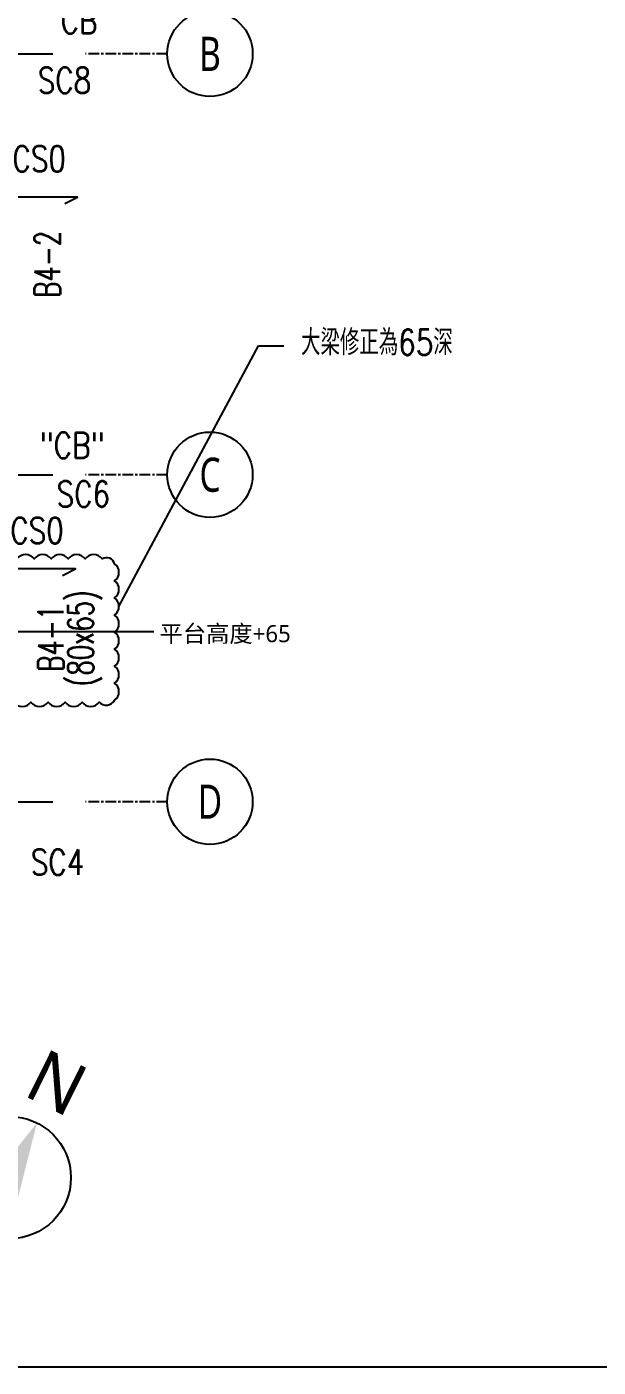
# Model space of a CAD drawing. Header units: millimetres. Extents: x -3377 to 119122, y -22007 to 15479.
# Drawn here: x 79296 to 80300, y 0 to 2357 of the extents above; entities that cross this region are included whole.
import ezdxf
from ezdxf import colors
from ezdxf.entities.mleader import LeaderData, LeaderLine
from ezdxf.enums import TextEntityAlignment as Align
from ezdxf.math import Vec2, Vec3

# ---------------------------------------------------------------- set-up
doc = ezdxf.new("R2010")
doc.units = ezdxf.units.MM
doc.header["$LTSCALE"] = 150
doc.header["$MEASUREMENT"] = 0
doc.linetypes.add('CENTER', pattern=[2, 1.25, -0.25, 0.25, -0.25])
doc.layers.get('0').update_dxf_attribs({"plot": 0})
for name, color, linetype in [('+TEXT', 7, 'Continuous'), ('Col-Line', 8, 'CENTER'), ('GRID', 5, 'CENTER'), ('S-GRID', 1, 'CENTER'), ('S-SLABT', 2, 'Continuous'), ('S-TEXTC', 3, 'Continuous'), ('S-TEXTG', 2, 'Continuous'), ('TEXT', 2, 'Continuous'), ('指北針', 7, 'Continuous')]:
    doc.layers.add(name, color=color, linetype=linetype)
doc.layers.add('S-ARCH', color=252, linetype='Continuous', plot=False)
doc.layers.add('S-CLOUD_20220217(結構依建築圖2022-0216修改)', color=4, linetype='Continuous', plot=False)
doc.styles.add('3E', font='simplex.shx', dxfattribs={"width": 0.8, "height": 45, "bigfont": 'dayus.shx'})
doc.styles.add('C1', font='', dxfattribs={"bigfont": 'japanese.shx'})
doc.styles.add('CS4', font='romans.shx', dxfattribs={"width": 0.7, "height": 45, "bigfont": 'lsp.shx'})
doc.styles.add('HH', font='')
doc.styles.add('LSP', font='SIMPLEX.shx', dxfattribs={"width": 0.8, "bigfont": 'lsp.shx'})
doc.styles.get('C1').set_extended_font_data('微軟正黑體')
doc.styles.get('HH').set_extended_font_data('Microsoft JhengHei')

# ---------------------------------------------------------------- blocks, each defined once
blk = doc.blocks.new('LINE(2)')
at = {"layer": 'S-GRID'}
for points in [[(-8859.11, -1570.91), (-5430.87, -1570.91)], [(-8859.11, -2310.91), (-5430.87, -2310.91)], [(-8859.11, -2885.91), (-5430.87, -2885.91)]]:
    blk.add_lwpolyline(points, dxfattribs=at)
blk = doc.blocks.new('DwFm')
blk.add_lwpolyline([(-12110.4, 0), (0, 0), (0, -7760.1), (-12110.4, -7760.1)], close=True)
blk = doc.blocks.new('A$C491E6EDE')
at = {"layer": '+TEXT', "color": 252}
blk.add_lwpolyline([(882.6, -295.7), (1322.4, -295.7)], dxfattribs=at)
at = {"layer": 'Col-Line', "color": 252, "linetype": 'ByBlock'}
for centre in [(1421.1, 720), (1421.1, -20), (1421.1, -595)]:
    blk.add_circle(centre, 75, dxfattribs=at)
at = {"layer": 'GRID', "color": 252, "ltscale": 0.1}
for p, q in [((1346.1, 720), (1202.2, 720)), ((1346.1, -20), (1202.2, -20)), ((1346.1, -595), (1202.2, -595))]:
    blk.add_line(p, q, dxfattribs=at)
at = {"layer": '指北針', "color": 252}
blk.add_circle((1069.2, -1255.9), 107.4, dxfattribs=at)
for points in [[(1045.3, -1304), (986.1, -1324), (1116.9, -1159.6)], [(1116.9, -1159.6), (1065.3, -1363.3), (1045.3, -1304)]]:
    blk.add_solid(points, dxfattribs=at)
at = {"layer": 'Col-Line', "color": 252, "style": 'C1', "width": 0.75}
for s, p in [('B', (1421.1, 720)), ('C', (1421.1, -20)), ('D', (1421.1, -595))]:
    blk.add_text(s, height=60, dxfattribs=at).set_placement(p, align=Align.MIDDLE)
at = {"layer": 'TEXT', "color": 252, "style": 'HH'}
blk.add_text('平台高度+65', height=30, dxfattribs=at).set_placement((1447.8, -314.4), align=Align.CENTER)
at = {"layer": '指北針', "color": 252, "style": 'C1'}
blk.add_text('N', height=92.8, rotation=333.6216, dxfattribs=at).set_placement((1131.4, -1130.4), align=Align.CENTER)
blk = doc.blocks.new('2022-0217')
blk.add_blockref('A$C491E6EDE', (66086.5, -6171))
blk = doc.blocks.new('_None')

msp = doc.modelspace()

# ---------------------------------------------------------------- linework, layer by layer
at = {"layer": 'S-CLOUD_20220217(結構依建築圖2022-0216修改)'}
msp.add_lwpolyline([(79273.27, 1169.41, 0.5205671), (79303.27, 1169.41, 0.5205671), (79333.27, 1169.41, 0.5205671), (79363.27, 1169.41, 0.5205671), (79393.27, 1169.41, 0.5205671), (79423.27, 1169.41, 0.5205671), (79450.2, 1172.48, 0.5205671), (79450.2, 1202.48, 0.5205671), (79450.2, 1232.48, 0.5205671), (79450.2, 1262.48, 0.5205671), (79450.2, 1292.48, 0.5205671), (79450.2, 1322.48, 0.5205671), (79450.2, 1352.48, 0.5205671), (79450.2, 1382.48, 0.5205671), (79450.2, 1412.48, 0.5205671), (79428.69, 1420.97, 0.5205671), (79398.69, 1420.97, 0.5205671), (79368.69, 1420.97, 0.5205671), (79338.69, 1420.97, 0.5205671), (79308.69, 1420.97, 0.5205671), (79278.69, 1420.97, 0.5205671)], format="xyb", dxfattribs=at)
at = {"layer": 'S-SLABT', "color": 1}
for points in [[(79362.72, 2045.74), (79385.22, 2056.99), (79250.22, 2056.99), (79272.72, 2068.24)], [(79358.92, 1392.2), (79381.42, 1403.45), (79246.42, 1403.45), (79268.92, 1414.7)]]:
    msp.add_lwpolyline(points, dxfattribs=at)

# ---------------------------------------------------------------- block references
msp.add_blockref('DwFm', (84772.8, 7760.14))
at = {"layer": 'S-ARCH'}
msp.add_blockref('2022-0217', (12110.4, 7760.14), dxfattribs=at)
at = {"layer": 'S-GRID'}
msp.add_blockref('LINE(2)', (84772.8, 3880.07), dxfattribs=at)

# ---------------------------------------------------------------- texts
at = {"layer": 'S-SLABT', "color": 2, "style": '3E', "width": 0.8}
for p in [(79317.72, 2101.99), (79313.92, 1448.45)]:
    msp.add_text('CS0', height=45, dxfattribs=at).set_placement(p, align=Align.CENTER)
at = {"layer": 'S-TEXTC', "style": 'CS4', "width": 0.8}
for s, p in [('"CB"', (79444.77, 2344.86)), ('SC6', (79442.49, 1512.59))]:
    msp.add_text(s, height=45, dxfattribs=at).set_placement(p, align=Align.RIGHT)
for s, p in [('SC8', (79315.11, 2240.06)), ('"CB"', (79318.54, 1598.32)), ('SC4', (79302.89, 865.46))]:
    msp.add_text(s, height=45, dxfattribs=at).set_placement(p)
at = {"layer": 'S-TEXTG', "style": 'CS4', "width": 0.7}
msp.add_text('B4-2', height=45, rotation=90, dxfattribs=at).set_placement((79331.93, 1939.16), align=Align.MIDDLE)
at = {"layer": 'S-TEXTG', "insert": (79371.93, 1281.66), "char_height": 45, "attachment_point": 5, "rotation": 90, "line_spacing_factor": 0.7, "style": 'CS4'}
msp.add_mtext('B4-1\\P(80x65)', dxfattribs=at)

# ---------------------------------------------------------------- leaders
at = {"layer": 'S-CLOUD_20220217(結構依建築圖2022-0216修改)'}
ml = msp.add_multileader_mtext('Standard', dxfattribs=at)
ml.set_content('大梁修正為65深', color=256, style='LSP')
ml.set_leader_properties(color=256)
ml.set_arrow_properties(name='NONE')
ml.build(insert=Vec2(0, 0))
ml.multileader.update_dxf_attribs({"text_left_attachment_type": 2, "text_right_attachment_type": 2, "dogleg_length": 3, "arrow_head_size": 30, "scale": 15})
ctx = ml.context
ctx.base_point, ctx.scale, ctx.char_height, ctx.arrow_head_size, ctx.landing_gap_size, ctx.plane_origin = Vec3(79748.02, 1795.93), 15, 45, 30, 30, Vec3(79458.01, 1337.48)
ctx.left_attachment, ctx.right_attachment = 2, 2
notes = []
notes.append((ctx, [(0, (1, 1, 0), (79703.02, 1795.93), (1, 0), 45, [(0, [(79458.01, 1337.48)], 0, [])])]))
ctx.mtext.insert, ctx.mtext.flow_direction = Vec3(79778.02, 1824.26), 5
for ctx, leaders in notes:
    for number, flags, end, landing, length, lines in leaders:
        leader = LeaderData()
        leader.index, (leader.has_last_leader_line, leader.has_dogleg_vector, leader.attachment_direction) = number, flags
        leader.last_leader_point, leader.dogleg_vector, leader.dogleg_length = Vec3(end), Vec3(landing), length
        for number, points, colour, breaks in lines:
            line = LeaderLine()
            line.index, line.vertices, line.color, line.breaks = number, Vec3.list(points), colors.encode_raw_color(colour), breaks
            leader.lines.append(line)
        ctx.leaders.append(leader)

doc.saveas('drawing.dxf')
